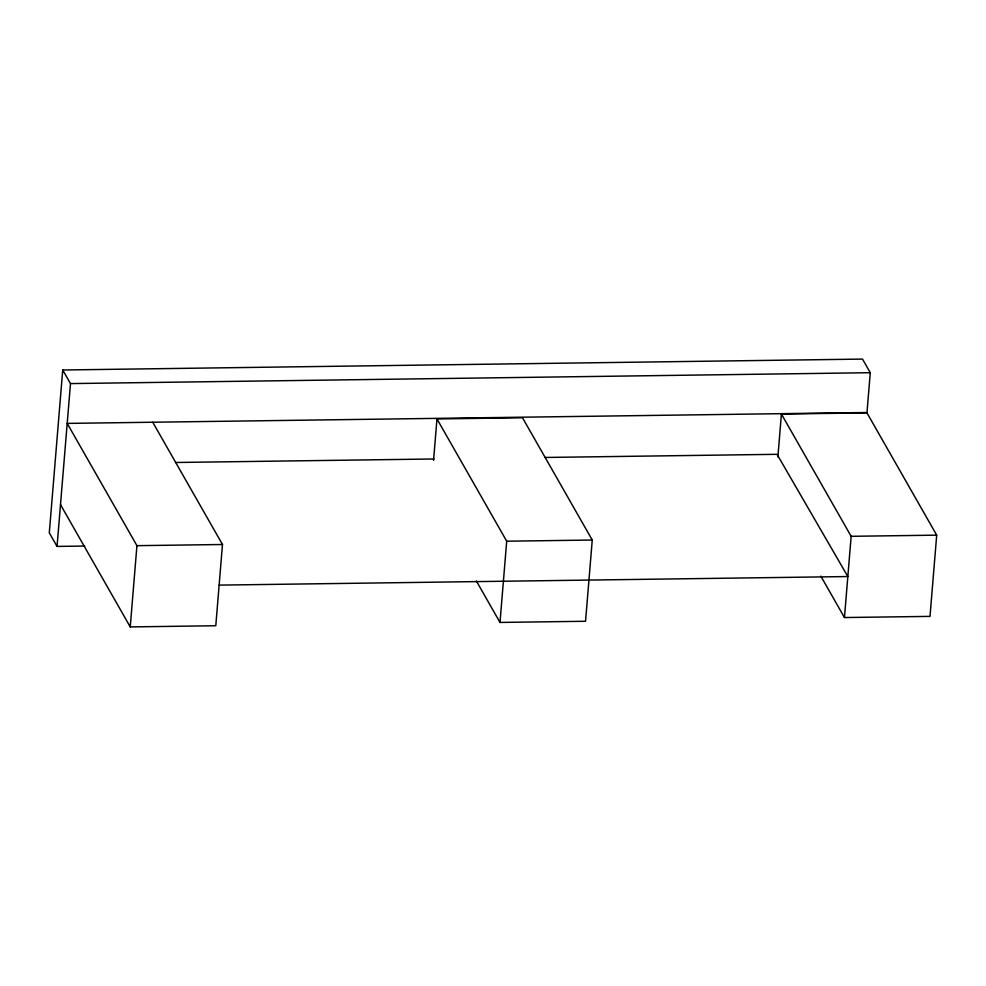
<?xml version="1.0" encoding="UTF-8"?>
<svg xmlns="http://www.w3.org/2000/svg" width="986" height="986" viewBox="0 0 986 986"><rect width="100%" height="100%" fill="white"/><g stroke="black" fill="none" stroke-linecap="round" stroke-linejoin="round"><path stroke-width="1.48" d="M152.744 422.242L222.479 544.506L215.786 625.74L130.238 626.911L136.931 545.665L67.196 423.401L866.99 412.505L870.281 372.696L862.516 359.089L62.722 369.996L49.3 532.822L57.052 546.417L84.734 546.047M57.052 546.417L70.487 383.591L62.722 369.996M433.557 460.314L436.971 418.939L522.506 417.768L592.253 540.032L585.548 621.266L500.001 622.437L476.386 581.025M500.001 622.437L506.705 541.203L436.971 418.939M777.88 456.962L781.417 414.046L866.965 412.887L936.7 535.151L930.008 616.386L844.46 617.544L820.833 576.132M844.46 617.544L851.152 536.31L781.417 414.046M70.487 383.591L870.281 372.696M175.545 462.496L433.976 458.983M544.74 457.467L777.03 454.312L847.837 576.551L219.126 585.117M136.931 545.665L222.479 544.506M851.152 536.31L936.7 535.151M506.705 541.203L592.253 540.032M60.503 504.647L130.238 626.911"/></g></svg>
